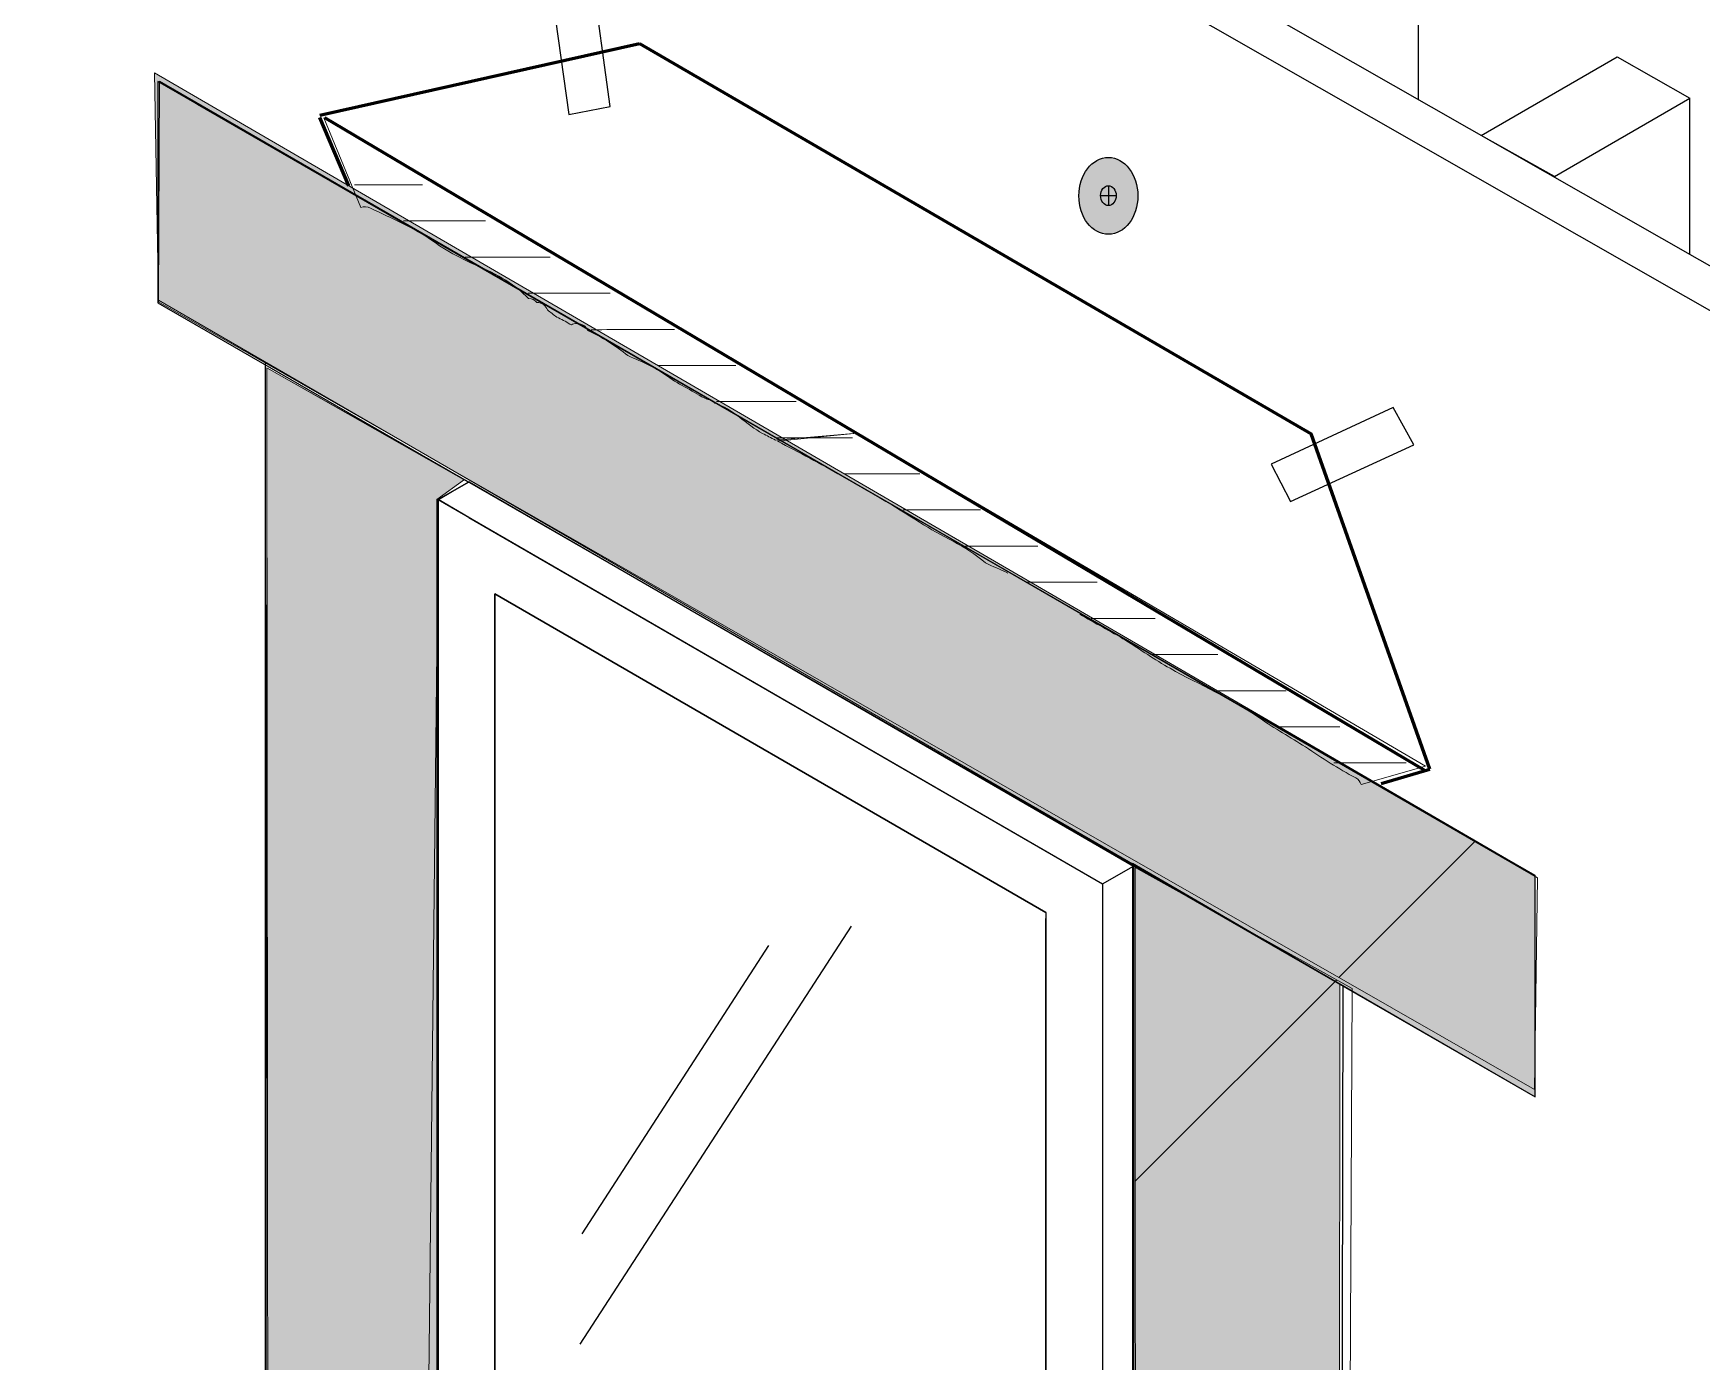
# Model space of a CAD drawing. Header units: inches. Extents: x -26 to 76, y -16 to 22.
# Drawn here: x 37.93 to 40.81, y -2.905 to -0.612 of the extents above; entities that cross this region are included whole.
import ezdxf

# ---------------------------------------------------------------- set-up
doc = ezdxf.new("R2010")
doc.units = ezdxf.units.IN
doc.header["$MEASUREMENT"] = 0
for name, pattern in [('AI-Linetype-69', [0.375113, 0.250075, -0.125038]), ('AI-Linetype-70', [0.375113, 0.250075, -0.125038]), ('AI-Linetype-71', [0.375113, 0.250075, -0.125038])]:
    doc.linetypes.add(name, pattern=pattern)
for name, color, linetype, lineweight in [('.ATI-HATCH', 7, 'Continuous', 0), ('G-ANNO-TTLB', 7, 'Continuous', 0), ('LOGOS', 7, 'Continuous', 0), ('T', 7, 'Continuous', 0), ('TYVEK', 7, 'Continuous', 0)]:
    doc.layers.add(name, color=color, linetype=linetype, lineweight=lineweight)
pattern_1 = [(45, (0, 0), (-7.071, 7.071), [])]

# ---------------------------------------------------------------- blocks, each defined once
blk = doc.blocks.new('Block_384')
at = {"layer": '.ATI-HATCH', "color": 8, "lineweight": 0, "true_color": 0x808080}
blk.add_line((38.484, -0.8731), (38.6018, -0.8731), dxfattribs=at)
at = {"layer": '.ATI-HATCH'}
for points, knots in [([(38.431, -0.7575), (38.431, -0.7575), (38.4949, -0.9124), (38.4949, -0.9124), (38.5, -0.9104), (38.5059, -0.9103), (38.512, -0.9133), (38.5485, -0.9314), (38.5867, -0.9468), (38.6199, -0.9706), (38.6497, -0.992), (38.6808, -1.006), (38.7141, -1.0211), (38.7314, -1.029), (38.7477, -1.0381), (38.7627, -1.0499), (38.7703, -1.0559), (38.7774, -1.0626), (38.7846, -1.0692), (38.7909, -1.0695), (38.7957, -1.0722), (38.7988, -1.0762), (38.8086, -1.0763), (38.8146, -1.082), (38.8171, -1.0891), (38.8226, -1.0932), (38.828, -1.0976), (38.8334, -1.1016), (38.8413, -1.1052), (38.8491, -1.1089), (38.8559, -1.1138), (38.8568, -1.1141), (38.8578, -1.1145), (38.8587, -1.1148), (38.8614, -1.1134), (38.8645, -1.1125), (38.8682, -1.1125), (38.8779, -1.1125), (38.884, -1.118), (38.8867, -1.1249), (38.9118, -1.1358), (38.9349, -1.1509), (38.9562, -1.1681), (38.9816, -1.1789), (39.0064, -1.1898), (39.0286, -1.2063), (39.0396, -1.2144), (39.051, -1.2202), (39.0628, -1.2268), (39.074, -1.233), (39.0845, -1.2408), (39.097, -1.2446), (39.101, -1.2458), (39.1041, -1.2479), (39.1064, -1.2504), (39.1369, -1.2591), (39.1611, -1.2881), (39.1888, -1.3024), (39.1962, -1.3062), (39.2034, -1.3101), (39.2108, -1.3139), (39.2108, -1.3139), (39.3519, -1.3022), (39.3519, -1.3022), (39.3519, -1.3022), (38.431, -0.7575), (38.431, -0.7575)], [0, 0, 0, 0, 1, 1, 1, 2, 2, 2, 3, 3, 3, 4, 4, 4, 5, 5, 5, 6, 6, 6, 7, 7, 7, 8, 8, 8, 9, 9, 9, 10, 10, 10, 11, 11, 11, 12, 12, 12, 13, 13, 13, 14, 14, 14, 15, 15, 15, 16, 16, 16, 17, 17, 17, 18, 18, 18, 19, 19, 19, 20, 20, 20, 21, 21, 21, 22, 22, 22, 22]), ([(39.7364, -1.6143), (39.7623, -1.6304), (39.7898, -1.6437), (39.8157, -1.6598), (39.8413, -1.6757), (39.8659, -1.6932), (39.8922, -1.708), (39.9437, -1.7368), (39.9991, -1.7601), (40.0474, -1.7941), (40.0728, -1.812), (40.1001, -1.8269), (40.1261, -1.8438), (40.1547, -1.8623), (40.1827, -1.8816), (40.213, -1.8972), (40.2179, -1.8997), (40.2207, -1.9039), (40.2221, -1.9086), (40.2221, -1.9086), (40.3336, -1.8768), (40.3336, -1.8768), (40.3336, -1.8768), (39.3519, -1.3022), (39.3519, -1.3022), (39.3519, -1.3022), (39.2144, -1.3158), (39.2144, -1.3158), (39.2517, -1.3352), (39.2888, -1.3548), (39.3255, -1.3758), (39.3706, -1.4015), (39.416, -1.4272), (39.4595, -1.4556), (39.4971, -1.4801), (39.5399, -1.4959), (39.5734, -1.526), (39.5859, -1.5326), (39.5995, -1.5367), (39.6119, -1.5435)], [0, 0, 0, 0, 1, 1, 1, 2, 2, 2, 3, 3, 3, 4, 4, 4, 5, 5, 5, 6, 6, 6, 7, 7, 7, 8, 8, 8, 9, 9, 9, 10, 10, 10, 11, 11, 11, 12, 12, 12, 13, 13, 13, 13])]:
    blk.add_open_spline(points, degree=3, knots=knots, dxfattribs=at)
at = {"layer": '.ATI-HATCH', "color": 8, "lineweight": 0, "true_color": 0x808080}
for points in [[(38.5688, -0.9355), (38.616, -0.9355), (38.6633, -0.9355), (38.7105, -0.9355)], [(38.6753, -0.9979), (38.7241, -0.9979), (38.7729, -0.9979), (38.8217, -0.9979)], [(38.7841, -1.0603), (38.8312, -1.0603), (38.8783, -1.0603), (38.9254, -1.0603)], [(38.893, -1.1233), (38.9409, -1.1231), (38.9888, -1.1229), (39.0367, -1.1227)], [(39.0077, -1.1851), (39.0526, -1.1851), (39.0976, -1.1851), (39.1425, -1.1851)], [(39.1092, -1.2475), (39.155, -1.2475), (39.2008, -1.2475), (39.2465, -1.2475)], [(39.2117, -1.3099), (39.2557, -1.3099), (39.2998, -1.3099), (39.3439, -1.3099)], [(39.3305, -1.3723), (39.3737, -1.3723), (39.4168, -1.3723), (39.46, -1.3723)], [(39.4317, -1.4346), (39.476, -1.4346), (39.5204, -1.4346), (39.5648, -1.4346)], [(39.5385, -1.497), (39.5803, -1.497), (39.622, -1.497), (39.6637, -1.497)], [(39.6452, -1.5594), (39.6857, -1.5594), (39.7262, -1.5594), (39.7667, -1.5594)], [(39.7558, -1.6218), (39.7928, -1.6218), (39.8297, -1.6218), (39.8667, -1.6218)], [(39.86, -1.6842), (39.8983, -1.6842), (39.9366, -1.6842), (39.9749, -1.6842)], [(39.9725, -1.7466), (40.0126, -1.7466), (40.0527, -1.7466), (40.0929, -1.7466)], [(40.0778, -1.809), (40.1137, -1.809), (40.1495, -1.809), (40.1853, -1.809)], [(40.1748, -1.8714), (40.2166, -1.8714), (40.2583, -1.8714), (40.3001, -1.8714)]]:
    blk.add_open_spline(points, degree=3, dxfattribs=at)

msp = doc.modelspace()

# ---------------------------------------------------------------- hatches: boundary and pattern name
at = {"layer": '.ATI-HATCH', "true_color": 0x808080, "transparency": 33554483}
for points in [[(40.5224, -2.4477), (40.5224, -2.0657), (38.1389, -0.6798), (38.146, -1.0722)], [(38.3328, -1.1889), (38.3303, -4.461), (38.6791, -4.6627), (38.6791, -3.8285), (38.626, -3.7978), (38.626, -1.4167), (38.6742, -1.3821)], [(39.8292, -5.3267), (40.1831, -5.5313), (40.1853, -2.2534), (39.8292, -2.0481)]]:
    msp.add_hatch(color=8, dxfattribs=at).paths.add_polyline_path(points)
at = {"layer": 'G-ANNO-TTLB', "true_color": 0xff00ff, "transparency": 33554687}
h = msp.add_hatch(color=6, dxfattribs=at)
edge = h.paths.add_edge_path()
edge.add_spline(control_points=[(71.2273, -15.1345), (71.2273, -15.1345), (30.5273, -15.1345), (30.5273, -15.1345), (30.5273, -15.1345), (30.5273, 19.0008), (30.5273, 19.0008), (30.5273, 19.0008), (71.2273, 19.0008), (71.2273, 19.0008), (71.2273, 19.0008), (71.2273, -15.1345), (71.2273, -15.1345)], knot_values=[0, 0, 0, 0, 1, 1, 1, 2, 2, 2, 3, 3, 3, 4, 4, 4, 4], degree=3, periodic=0)
edge = h.paths.add_edge_path()
edge.add_spline(control_points=[(30.6523, 18.8757), (30.6523, 18.8757), (30.6523, -15.0095), (30.6523, -15.0095), (30.6523, -15.0095), (71.1023, -15.0095), (71.1023, -15.0095), (71.1023, -15.0095), (71.1023, 18.8757), (71.1023, 18.8757), (71.1023, 18.8757), (30.6523, 18.8757), (30.6523, 18.8757)], knot_values=[0, 0, 0, 0, 1, 1, 1, 2, 2, 2, 3, 3, 3, 4, 4, 4, 4], degree=3, periodic=0)
edge.add_line((30.6523, 18.8757), (30.6523, 18.8757))
at = {"layer": 'LOGOS', "true_color": 0x000000, "transparency": 33554687}
h = msp.add_hatch(dxfattribs=at)
h.set_pattern_fill('_U', color=18, scale=10, angle=45, style=2, pattern_type=0)
h.set_pattern_definition(pattern_1)
h.paths.add_polyline_path([(40.5268, -2.0697), (40.5215, -2.4354), (38.1458, -1.075), (38.1477, -0.694)])
h = msp.add_hatch(dxfattribs=at)
h.set_pattern_fill('_U', color=18, scale=10, angle=45, style=2, pattern_type=0)
h.set_pattern_definition(pattern_1)
h.paths.add_polyline_path([(38.6855, -4.6645), (38.3359, -4.4655), (38.3328, -1.1889), (38.6805, -1.3867), (38.629, -1.417), (38.6027, -3.8261), (38.6805, -3.8706)])
h = msp.add_hatch(dxfattribs=at)
h.set_pattern_fill('_U', color=18, scale=10, angle=45, style=2, pattern_type=0)
h.set_pattern_definition(pattern_1)
h.paths.add_polyline_path([(40.1906, -5.5312), (39.833, -5.3372), (39.8321, -2.0519), (40.2066, -2.2607)])
at = {"layer": 'TYVEK', "true_color": 0x003b71, "transparency": 33554687}
h = msp.add_hatch(color=156, dxfattribs=at)
h.dxf.hatch_style = 2
edge = h.paths.add_edge_path()
edge.add_ellipse((39.7858, -0.8922), major_axis=(0, 0.0664), ratio=0.766948, start_angle=0, end_angle=360)

# ---------------------------------------------------------------- linework, layer by layer
at = {"layer": '.ATI-HATCH'}
for points in [[(40.5224, -2.4477), (40.5224, -2.0657), (38.1389, -0.6798), (38.146, -1.0722)], [(38.3328, -1.1889), (38.3303, -4.461), (38.6791, -4.6627), (38.6791, -3.8285), (38.626, -3.7978), (38.626, -1.4167), (38.6742, -1.3821)], [(39.8292, -5.3267), (40.1831, -5.5313), (40.1853, -2.2534), (39.8292, -2.0481)]]:
    msp.add_lwpolyline(points, close=True, dxfattribs=at)
at = {"layer": 'G-ANNO-TTLB'}
for points in [[(71.2273, -15.1345), (71.2273, -15.1345), (30.5273, -15.1345), (30.5273, -15.1345), (30.5273, -15.1345), (30.5273, 19.0008), (30.5273, 19.0008), (30.5273, 19.0008), (71.2273, 19.0008), (71.2273, 19.0008), (71.2273, 19.0008), (71.2273, -15.1345), (71.2273, -15.1345)], [(30.6523, 18.8757), (30.6523, 18.8757), (30.6523, -15.0095), (30.6523, -15.0095), (30.6523, -15.0095), (71.1023, -15.0095), (71.1023, -15.0095), (71.1023, -15.0095), (71.1023, 18.8757), (71.1023, 18.8757), (71.1023, 18.8757), (30.6523, 18.8757), (30.6523, 18.8757)]]:
    msp.add_open_spline(points, degree=3, knots=[0, 0, 0, 0, 1, 1, 1, 2, 2, 2, 3, 3, 3, 4, 4, 4, 4], dxfattribs=at)
at = {"layer": 'LOGOS'}
for points in [[(40.5268, -2.0697), (40.5215, -2.4354), (38.1458, -1.075), (38.1477, -0.694)], [(38.6855, -4.6645), (38.3359, -4.4655), (38.3328, -1.1889), (38.6805, -1.3867), (38.629, -1.417), (38.6027, -3.8261), (38.6805, -3.8706)], [(40.1906, -5.5312), (39.833, -5.3372), (39.8321, -2.0519), (40.2066, -2.2607)]]:
    msp.add_lwpolyline(points, close=True, dxfattribs=at)
at = {"layer": 'T', "color": 3, "lineweight": 25, "true_color": 0x00ff00}
for p, q in [((38.682, -1.3861), (38.6284, -1.4167)), ((38.6284, -1.4167), (39.7757, -2.0804)), ((38.6284, -1.4167), (38.6284, -3.7978)), ((39.6776, -2.1295), (38.7266, -1.5793)), ((38.7266, -1.5793), (38.7266, -3.7487)), ((39.6776, -4.2988), (39.6776, -2.1402))]:
    msp.add_line(p, q, dxfattribs=at)
at = {"layer": 'TYVEK', "color": 2, "lineweight": 25, "true_color": 0xffff00}
msp.add_line((41.1501, -1.1994), (37.4158, 0.9329), dxfattribs=at)
at = {"layer": 'TYVEK', "color": 18, "lineweight": 25, "true_color": 0x000000}
for p, q in [((41.0833, -1.2381), (37.349, 0.8943)), ((38.682, -1.3861), (39.8292, -2.0498))]:
    msp.add_line(p, q, dxfattribs=at)
at = {"layer": 'TYVEK', "color": 33, "lineweight": 25, "true_color": 0xcc9966}
for p, q in [((40.3205, -0.458), (40.3205, -0.7257)), ((40.5561, -0.8587), (40.7895, -0.7237)), ((40.7895, -0.9935), (40.7895, -0.7237))]:
    msp.add_line(p, q, dxfattribs=at)
at = {"layer": 'TYVEK', "color": 18, "lineweight": 60, "true_color": 0x000000}
for p, q in [((38.424, -0.7526), (38.9762, -0.6288)), ((38.9762, -0.6288), (40.1357, -1.303)), ((38.4742, -0.8746), (38.424, -0.7567)), ((40.3322, -1.8844), (38.4328, -0.7574)), ((40.3407, -1.8819), (40.1357, -1.303)), ((40.2565, -1.9066), (40.3407, -1.8819))]:
    msp.add_line(p, q, dxfattribs=at)
at = {"layer": 'TYVEK', "color": 252, "lineweight": 25, "true_color": 0x848484}
for p, q in [((40.4947, -2.0498), (38.2133, -0.7343)), ((39.7723, -0.8918), (39.7993, -0.8918)), ((39.7858, -0.8746), (39.7858, -0.9089)), ((39.3419, -2.1535), (38.8731, -2.8752)), ((39.1989, -2.1865), (38.8766, -2.6844))]:
    msp.add_line(p, q, dxfattribs=at)
at = {"layer": 'TYVEK', "color": 243, "lineweight": 25, "true_color": 0xcc667f}
for p, q in [((38.3303, -4.4639), (38.3303, -1.1814)), ((40.5224, -2.4477), (40.5224, -2.0657))]:
    msp.add_line(p, q, dxfattribs=at)
at = {"layer": 'TYVEK', "color": 3, "linetype": 'AI-Linetype-71', "lineweight": 25, "true_color": 0x00ff00}
msp.add_line((38.6284, -1.4167), (38.682, -1.3861), dxfattribs=at)
at = {"layer": 'TYVEK', "color": 3, "lineweight": 25, "true_color": 0x00ff00}
for p, q in [((38.682, -1.3861), (39.8292, -2.0498)), ((38.6284, -3.7978), (38.6284, -1.4167)), ((38.6815, -1.4474), (39.7757, -2.0804)), ((39.7757, -2.0804), (39.8292, -2.0498)), ((39.8292, -2.0498), (39.8292, -4.4309)), ((39.7757, -2.0804), (39.7757, -4.4615))]:
    msp.add_line(p, q, dxfattribs=at)
at = {"layer": 'TYVEK', "color": 3, "linetype": 'AI-Linetype-70', "lineweight": 25, "true_color": 0x00ff00}
msp.add_line((38.6815, -1.4474), (38.6284, -1.4167), dxfattribs=at)
at = {"layer": 'TYVEK', "color": 191, "lineweight": 25, "true_color": 0xbf7fff}
msp.add_line((39.8292, -2.0498), (39.8292, -4.4309), dxfattribs=at)
at = {"layer": 'TYVEK', "color": 18, "linetype": 'AI-Linetype-69', "lineweight": 25, "true_color": 0x000000}
msp.add_line((39.8292, -2.0498), (39.8322, -2.0498), dxfattribs=at)
at = {"layer": 'TYVEK', "color": 2, "lineweight": 25, "true_color": 0xf7ec13}
for points in [[(38.9254, -0.7379), (38.8938, -0.5059), (38.8217, -0.5216), (38.854, -0.7516)], [(40.1005, -1.4199), (40.3134, -1.3222), (40.2773, -1.2577), (40.0667, -1.3556)]]:
    msp.add_lwpolyline(points, close=True, dxfattribs=at)
at = {"layer": 'TYVEK', "color": 33, "lineweight": 25, "true_color": 0xcc9966}
msp.add_lwpolyline([(40.5561, -0.8587), (40.4295, -0.7879), (40.6644, -0.652), (40.7895, -0.7237)], dxfattribs=at)
at = {"layer": 'TYVEK', "color": 243, "lineweight": 25, "true_color": 0xcc667f}
for points in [[(40.5224, -2.0657), (38.1448, -0.6948), (38.1448, -1.0768), (40.5224, -2.4477)], [(39.8274, -5.3291), (40.185, -5.5313), (40.1911, -2.2567), (39.8274, -2.0448)]]:
    msp.add_lwpolyline(points, close=True, dxfattribs=at)
at = {"layer": 'TYVEK', "color": 3, "lineweight": 25, "true_color": 0x00ff00}
msp.add_lwpolyline([(38.7266, -3.7487), (38.7266, -1.5793), (39.6776, -2.1295), (39.6776, -4.2988), (38.7266, -3.7487)], dxfattribs=at)
at = {"layer": 'TYVEK', "color": 18, "lineweight": 25, "true_color": 0x000000}
msp.add_ellipse((39.7858, -0.8922), major_axis=(0, 0.0664), ratio=0.766948, dxfattribs=at)
at = {"layer": 'TYVEK', "color": 252, "lineweight": 25, "true_color": 0x848484}
msp.add_ellipse((39.7858, -0.8918), major_axis=(0, 0.0171), ratio=0.788846, dxfattribs=at)

# ---------------------------------------------------------------- block references
at = {"layer": '.ATI-HATCH'}
msp.add_blockref('Block_384', (0, 0), dxfattribs=at)

doc.saveas('drawing.dxf')
